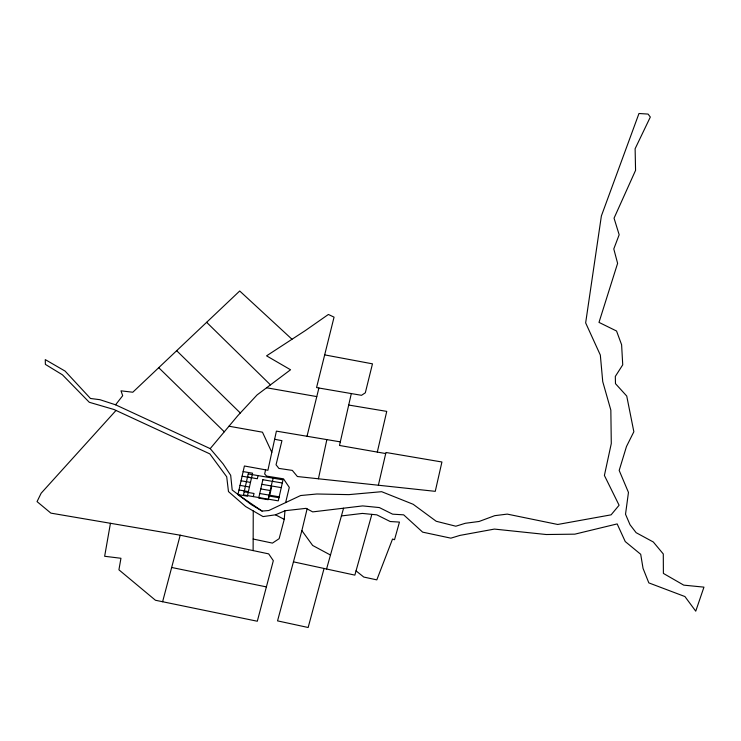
<?xml version="1.0" encoding="UTF-8"?>
<svg xmlns="http://www.w3.org/2000/svg" width="741" height="741" viewBox="0 0 741 741"><rect width="100%" height="100%" fill="white"/><g stroke="black" fill="none" stroke-linecap="round" stroke-linejoin="round"><path stroke-width="1.11" d="M253.126 550.591L253.246 510.938M253.163 539.031L272.438 543.107L279.144 538.679L284.248 519.367L284.952 510.799M110.446 523.294L104.648 556.278L120.95 558.279L118.921 569.82L155.453 600.256L257.303 621.236L273.327 560.687L268.677 553.879L180.202 535.197L50.879 513.124L37.05 501.611L41.153 493.21L116.013 410.449M318.417 478.788L326.864 439.608M265.565 469.831L264.667 473.981L266.649 476.111L283.507 478.834L289.296 487.393L285.628 502.593M262.101 511.086L251.19 504.547L232.202 490.014L230.673 475.277L223.097 463.894L210.203 448.629L115.577 404.808L99.933 399.695L90.467 398.473L65.097 371.093L45.275 359.617L45.377 364.387L62.466 374.835L89.291 402.28L113.947 409.486L209.833 453.881L226.709 476.787L228.469 491.579L245.604 506.529L263.046 516.588L275.504 514.81L285.165 510.706L306.098 508.345L312.693 511.892L362.673 505.908L379.346 507.566L392.591 514.161L403.669 514.847L422.648 532.14L450.871 538.161L459.865 535.419L494.414 529.083L546.21 534.52L574.84 534.159L617.16 523.915L625.256 541.569L640.706 554.296L643.049 568.403L648.829 582.889L684.916 596.542L695.743 611.168L703.95 587.141L683.748 585.14L663.39 573.414L663.288 553.972L653.312 541.995L636.121 532.677L630.026 524.748L625.524 514.235L628.461 492.413L619.18 470.433L626.478 446.508L633.851 431.744L626.738 396.046L615.484 383.662L615.317 376.428L622.736 364.831L621.606 344.732L616.549 331.023L598.997 322.391L617.605 263.342L613.789 248.948L619.17 234.749L614.048 218.178L635.565 170.365L635.12 148.728L650.329 117.041L648.06 114.077L638.974 113.503L601.377 215.955L585.649 322.881L600.33 355.059L602.739 381.634L610.843 410.125L611.288 443.535L604.397 475.453L619.096 505.242L611.103 514.838L557.723 524.471L507.261 514.106L494.719 515.671L479.112 521.469L465.339 523.276L455.817 526.212L436.208 521.266L413.154 504.278L381.652 491.691L348.891 494.627L316.824 493.997L300.624 495.534L268.798 510.512L262.101 511.086L237.944 494.58L244.4 465.996L267.918 470.257L276.402 431.132L340.323 441.868M253.311 496.609L254.024 493.469L244.169 491.792M258.063 475.611L257.349 478.751L247.494 477.074M268.409 499.184L269.122 496.035L278.977 497.711M273.16 478.177L272.447 481.326L282.302 483.002M324.678 354.883L372.473 363.84L365.322 392.804L361.497 395.314L351.317 393.573L339.498 445.461L385.709 453.557M377.299 452.093L386.746 411.385L348.705 405.04M378.373 485.225L385.959 452.482L441.923 461.995L435.263 491.339L297.4 476.528L292.315 470.396L278.903 468.414L276.05 464.774L281.95 440.673L274.642 439.274M324.058 568.467L308.154 627.497L277.542 620.875L301.865 530.602L307.107 508.891M307.015 436.273L318.899 388.015L351.317 393.573M162.603 601.748L180.202 535.197M326.568 569.005L343.574 508.196M371.852 514.365L354.856 575.127L293.445 561.845M115.577 404.808L122.682 395.703L121.005 390.831L132.806 392.23L239.704 291L291.973 339.23M210.203 448.629L237.815 415.664L257.081 394.925L290.555 369.768L266.565 355.847L305.329 330.579L328.402 314.453L334.052 317.148L316.564 387.552L318.899 388.015M341.406 515.94L362.414 513.42L376.817 514.856L390.192 521.525L399.455 522.09L394.527 539.707L392.535 539.04L376.817 579.87L363.775 577.054L356.041 570.866M243.131 471.591L252.57 473.203L247.374 496.183L237.944 494.58M242.094 476.194L251.532 477.797M241.057 480.789L250.495 482.391M261.823 484.318L271.252 485.929M281.256 487.624L271.817 486.022L269.743 495.22L279.181 496.822M240.019 485.383L249.458 486.994M260.776 488.921L270.215 490.523M238.982 489.986L248.42 491.589M259.739 493.515L269.178 495.118M266.603 387.775L316.778 396.592M228.978 426.214L262.462 432.188L271.808 452.306M171.662 567.476L266.389 586.9M275.504 514.81L284.248 519.367M330.477 555.037L312.656 545.459L301.865 530.602M206.637 322.316L270.456 384.875M176.664 350.706L240.306 412.987M158.722 367.684L224.301 431.799M248.207 473.934L243.456 494.932L278.264 500.86L283.016 479.853L248.207 473.934M262.86 479.723L258.702 498.109L268.14 499.712L272.299 481.326L262.86 479.723"/></g></svg>
